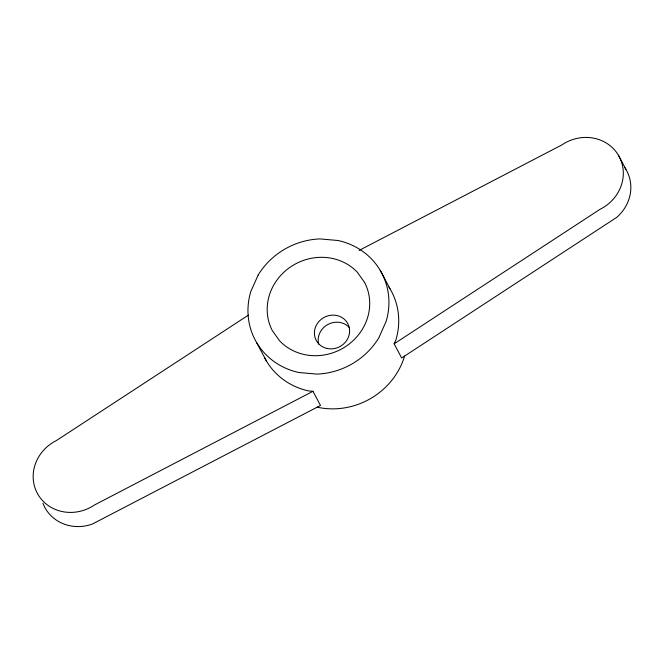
<?xml version="1.0" encoding="UTF-8"?>
<svg xmlns="http://www.w3.org/2000/svg" width="664" height="664" viewBox="0 0 664 664"><rect width="100%" height="100%" fill="white"/><g stroke="black" fill="none" stroke-linecap="round" stroke-linejoin="round"><path stroke-width="1" d="M624.832 167.643A40.38 37.516 -28 0 1 616.765 217.335L401.662 357.987L394.134 343.819L395.927 339.819A71.579 66.508 -28 0 0 388.946 287.055M248.494 315.06L56.415 440.556A40.38 37.516 -28 0 0 38.072 494.63A40.38 37.516 -28 0 0 94.612 504.914L312.96 391.303L320.488 405.463L92.304 524.079A40.38 37.516 -28 0 1 42.936 503.229M394.134 343.819L600.057 209.285A40.38 37.516 -28 0 0 618.4 155.21A40.38 37.516 -28 0 0 561.86 144.926L359.108 250.419M312.96 391.303L308.561 390.913A71.579 66.508 -28 0 1 264.496 357.481M618.4 155.21L625.928 169.37M380.223 270.373L390.009 288.79M256.669 342.641L266.455 361.05M404.583 356.103A71.579 66.508 -28 0 1 317.218 407.198M318.678 344.093A17.862 16.6 -28 0 1 328.107 324.356A17.862 16.6 -28 0 1 349.671 327.941M258.155 275.037L250.76 291.612A71.579 66.508 -28 0 0 298.767 372.504L316.96 374.106A71.579 66.508 -28 0 0 378.737 337.976L386.133 321.401A71.579 66.508 -28 0 0 338.125 240.517L319.932 238.907A71.579 66.508 -28 0 0 258.155 275.037M364.586 282.407L357.232 272.124A52.058 48.364 -28 0 0 290.268 267.127A52.058 48.364 -28 0 0 272.306 330.606L279.66 340.889A52.058 48.364 -28 0 0 346.616 345.894A52.058 48.364 -28 0 0 364.586 282.407M327.086 348.476A17.862 16.6 -28 0 0 349.09 326.987A17.862 16.6 -28 0 0 319.824 320.546A17.862 16.6 -28 0 0 327.086 348.476"/></g></svg>
